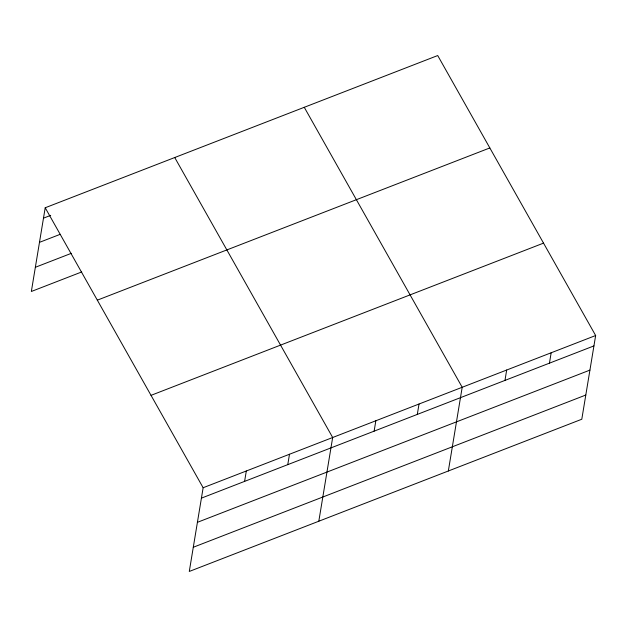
<?xml version="1.0" encoding="UTF-8"?>
<svg xmlns="http://www.w3.org/2000/svg" width="627" height="627" viewBox="0 0 627 627"><rect width="100%" height="100%" fill="white"/><g stroke="black" fill="none" stroke-linecap="round" stroke-linejoin="round"><path stroke-width="0.94" d="M45.207 207.764L203.14 487.735L189.283 571.456L581.793 419.236L595.65 335.523L437.717 55.544L45.207 207.764L31.35 291.477L81.722 271.946M244.593 481.387L246.317 470.995M287.769 464.638L289.494 454.254M318.814 521.217L332.671 437.505L174.737 157.534M374.123 431.157L375.847 420.764M417.3 414.408L419.024 404.015M448.336 470.987L462.193 387.274L304.267 107.303M504.962 380.417L506.679 370.024M549.448 363.158L551.164 352.774M43.49 218.157L50.685 215.367M39.485 242.351L60.168 234.333M35.355 267.282L71.337 253.332M97.326 300.161L489.836 147.941M151.021 395.347L543.531 243.127M203.14 487.735L595.65 335.523M201.424 498.128L593.934 345.908M197.411 522.322L589.921 370.11M193.288 547.253L585.798 395.034"/></g></svg>
